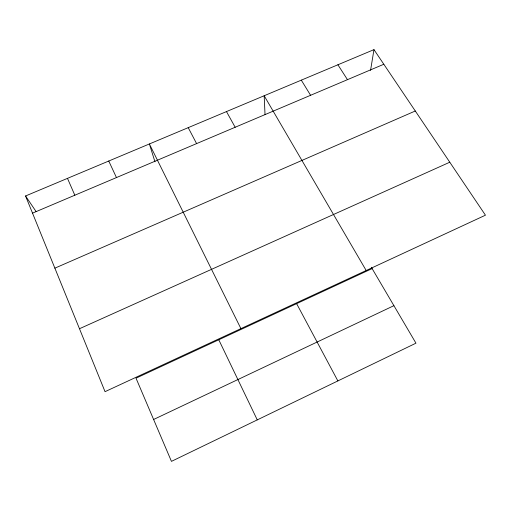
<?xml version="1.0" encoding="UTF-8"?>
<svg xmlns="http://www.w3.org/2000/svg" width="511" height="511" viewBox="0 0 511 511"><rect width="100%" height="100%" fill="white"/><g stroke="black" fill="none" stroke-linecap="round" stroke-linejoin="round"><path stroke-width="0.77" d="M370.558 70.371L373.969 49.631L25.55 195.975L105.042 391.662L485.45 215.188L373.969 49.631M153.607 419.486L393.911 305.667M372.123 268.607L136.015 378.178L171.447 461.369L415.954 343.175L371.331 267.253M79.473 328.726L449.782 162.217M54.875 268.16L415.29 110.996M32.525 213.144L383.818 64.258M25.55 195.975L36.083 211.567M337.905 64.782L347.474 79.659M301.305 80.15L310.592 95.289M366.195 270.511L264.168 95.749L265.024 114.553M226.475 111.583L235.169 127.258M296.623 303.649L337.873 380.919M188.22 127.648L196.594 143.604M240.917 328.63L149.384 143.961L154.967 161.821M218.778 339.77L257.263 419.882M108.754 161.029L116.457 177.573M67.484 178.365L74.823 195.215"/></g></svg>
